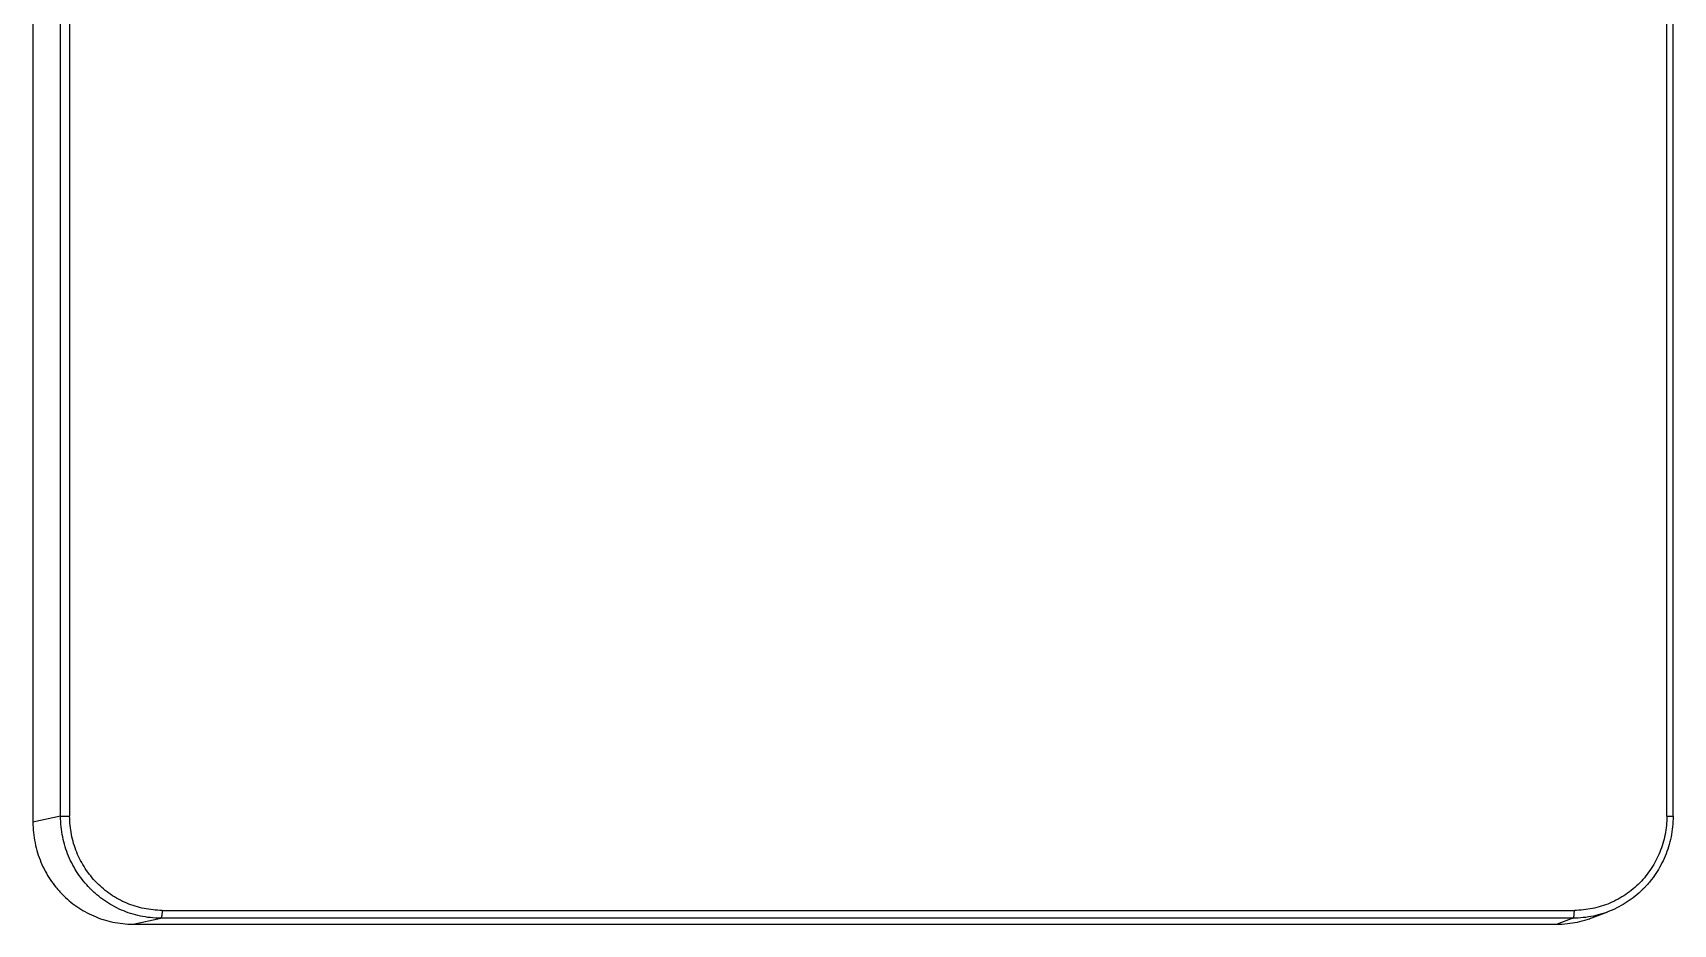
# Model space of a CAD drawing. Header units: millimetres. Extents: x -33000 to 294000, y 0 to 42408.
# Drawn here: x 94339.4 to 94548.2, y 17524 to 17637.4 of the extents above; entities that cross this region are included whole.
import ezdxf

# ---------------------------------------------------------------- set-up
doc = ezdxf.new("R2010")
doc.units = ezdxf.units.MM
doc.header["$LTSCALE"] = 50
doc.layers.add('arch', color=8, linetype='Continuous')

msp = doc.modelspace()

# ---------------------------------------------------------------- linework, layer by layer
at = {"layer": 'arch'}
for p, q in [((94339.37, 17790.95), (94339.37, 17536.96)), ((94339.38, 17790.95), (94339.38, 17536.97)), ((94342.9, 17537.73), (94342.9, 17790.19)), ((94344.06, 17790.18), (94344.06, 17537.73)), ((94547.36, 17537.73), (94547.36, 17654.46)), ((94548.17, 17537.72), (94548.17, 17654.46)), ((94342.9, 17537.73), (94339.38, 17536.97)), ((94355.83, 17525.74), (94535.6, 17525.74)), ((94537.82, 17524.79), (94539.84, 17525.55)), ((94352.11, 17523.98), (94533.4, 17523.98)), ((94352.13, 17523.98), (94355.65, 17524.75)), ((94352.13, 17523.98), (94533.4, 17523.98)), ((94535.42, 17524.75), (94355.65, 17524.75)), ((94535.42, 17524.75), (94533.4, 17523.98))]:
    msp.add_line(p, q, dxfattribs=at)
for points, knots in [([(94342.9, 17537.73), (94342.92, 17537.73), (94342.94, 17537.73), (94342.99, 17537.73), (94343.02, 17537.73), (94343.1, 17537.73), (94343.14, 17537.73), (94343.23, 17537.73), (94343.28, 17537.73), (94343.39, 17537.73), (94343.45, 17537.73), (94343.56, 17537.73), (94343.62, 17537.73), (94343.75, 17537.73), (94343.81, 17537.73), (94343.94, 17537.73), (94344, 17537.73), (94344.06, 17537.73)], [0, 0, 0, 0, 0.125, 0.125, 0.25, 0.25, 0.375, 0.375, 0.5, 0.5, 0.625, 0.625, 0.75, 0.75, 0.875, 0.875, 1, 1, 1, 1]), ([(94355.65, 17524.75), (94355.21, 17524.75), (94354.77, 17524.77), (94353.91, 17524.86), (94353.48, 17524.93), (94352.64, 17525.1), (94352.23, 17525.21), (94351.42, 17525.47), (94351.03, 17525.62), (94350.26, 17525.95), (94349.89, 17526.14), (94349.17, 17526.54), (94348.82, 17526.76), (94348.15, 17527.22), (94347.83, 17527.47), (94347.36, 17527.86), (94347.21, 17527.99), (94346.99, 17528.2), (94346.88, 17528.3), (94346.78, 17528.41), (94346.71, 17528.48), (94346.67, 17528.51), (94346.36, 17528.83), (94346.09, 17529.13), (94345.58, 17529.76), (94345.34, 17530.09), (94344.88, 17530.77), (94344.67, 17531.13), (94344.27, 17531.86), (94344.09, 17532.24), (94343.76, 17533.02), (94343.62, 17533.42), (94343.37, 17534.25), (94343.26, 17534.67), (94343.08, 17535.52), (94343.02, 17535.95), (94342.93, 17536.83), (94342.9, 17537.28), (94342.9, 17537.73)], [0, 0, 0, 0, 0.0625, 0.0625, 0.125, 0.125, 0.1875, 0.1875, 0.25, 0.25, 0.3125, 0.3125, 0.375, 0.375, 0.4375, 0.4375, 0.46875, 0.46875, 0.484375, 0.492188, 0.492188, 0.5, 0.5, 0.5625, 0.5625, 0.625, 0.625, 0.6875, 0.6875, 0.75, 0.75, 0.8125, 0.8125, 0.875, 0.875, 0.9375, 0.9375, 1, 1, 1, 1]), ([(94355.83, 17525.74), (94355.44, 17525.74), (94355.06, 17525.76), (94354.29, 17525.84), (94353.91, 17525.9), (94353.15, 17526.05), (94352.78, 17526.14), (94352.04, 17526.37), (94351.68, 17526.5), (94350.97, 17526.8), (94350.62, 17526.97), (94349.94, 17527.34), (94349.61, 17527.54), (94348.97, 17527.98), (94348.66, 17528.21), (94348.07, 17528.71), (94347.78, 17528.98), (94347.24, 17529.53), (94346.98, 17529.82), (94346.49, 17530.43), (94346.26, 17530.74), (94345.83, 17531.4), (94345.63, 17531.73), (94345.27, 17532.42), (94345.1, 17532.78), (94344.81, 17533.5), (94344.68, 17533.87), (94344.46, 17534.62), (94344.36, 17535.01), (94344.21, 17535.78), (94344.16, 17536.16), (94344.08, 17536.94), (94344.06, 17537.34), (94344.06, 17537.73)], [0, 0, 0, 0, 0.0625, 0.0625, 0.125, 0.125, 0.1875, 0.1875, 0.25, 0.25, 0.3125, 0.3125, 0.375, 0.375, 0.4375, 0.4375, 0.5, 0.5, 0.5625, 0.5625, 0.625, 0.625, 0.6875, 0.6875, 0.75, 0.75, 0.8125, 0.8125, 0.875, 0.875, 0.9375, 0.9375, 1, 1, 1, 1]), ([(94548.16, 17537.73), (94548.16, 17537.28), (94548.14, 17536.83), (94548.05, 17535.95), (94547.99, 17535.52), (94547.81, 17534.66), (94547.71, 17534.24), (94547.45, 17533.42), (94547.31, 17533.02), (94546.98, 17532.24), (94546.8, 17531.86), (94546.4, 17531.12), (94546.19, 17530.77), (94545.73, 17530.08), (94545.49, 17529.76), (94545.11, 17529.28), (94544.98, 17529.13), (94544.78, 17528.91), (94544.68, 17528.8), (94544.57, 17528.69), (94544.5, 17528.62), (94544.47, 17528.58), (94544.15, 17528.26), (94543.86, 17527.99), (94543.25, 17527.47), (94542.92, 17527.22), (94542.25, 17526.76), (94541.9, 17526.54), (94541.18, 17526.14), (94540.81, 17525.95), (94540.04, 17525.62), (94539.65, 17525.47), (94538.84, 17525.21), (94538.43, 17525.1), (94537.59, 17524.93), (94537.16, 17524.86), (94536.3, 17524.77), (94535.86, 17524.75), (94535.42, 17524.75)], [0, 0, 0, 0, 0.0625, 0.0625, 0.125, 0.125, 0.1875, 0.1875, 0.25, 0.25, 0.3125, 0.3125, 0.375, 0.375, 0.4375, 0.4375, 0.46875, 0.46875, 0.484375, 0.492188, 0.492188, 0.5, 0.5, 0.5625, 0.5625, 0.625, 0.625, 0.6875, 0.6875, 0.75, 0.75, 0.8125, 0.8125, 0.875, 0.875, 0.9375, 0.9375, 1, 1, 1, 1]), ([(94547.36, 17537.73), (94547.36, 17537.34), (94547.35, 17536.94), (94547.27, 17536.16), (94547.21, 17535.77), (94547.06, 17535), (94546.97, 17534.62), (94546.75, 17533.87), (94546.62, 17533.5), (94546.32, 17532.78), (94546.16, 17532.42), (94545.8, 17531.73), (94545.6, 17531.39), (94545.17, 17530.74), (94544.94, 17530.43), (94544.45, 17529.82), (94544.19, 17529.53), (94543.65, 17528.97), (94543.36, 17528.71), (94542.77, 17528.21), (94542.46, 17527.98), (94541.82, 17527.54), (94541.49, 17527.34), (94540.81, 17526.97), (94540.46, 17526.8), (94539.75, 17526.5), (94539.38, 17526.37), (94538.65, 17526.14), (94538.27, 17526.05), (94537.52, 17525.9), (94537.14, 17525.84), (94536.37, 17525.76), (94535.98, 17525.74), (94535.6, 17525.74)], [0, 0, 0, 0, 0.0625, 0.0625, 0.125, 0.125, 0.1875, 0.1875, 0.25, 0.25, 0.3125, 0.3125, 0.375, 0.375, 0.4375, 0.4375, 0.5, 0.5, 0.5625, 0.5625, 0.625, 0.625, 0.6875, 0.6875, 0.75, 0.75, 0.8125, 0.8125, 0.875, 0.875, 0.9375, 0.9375, 1, 1, 1, 1]), ([(94547.36, 17537.73), (94547.43, 17537.73), (94547.49, 17537.73), (94547.6, 17537.73), (94547.66, 17537.73), (94547.77, 17537.73), (94547.82, 17537.73), (94547.91, 17537.73), (94547.95, 17537.73), (94548.02, 17537.73), (94548.06, 17537.73), (94548.11, 17537.73), (94548.13, 17537.73), (94548.16, 17537.73), (94548.17, 17537.73), (94548.18, 17537.73), (94548.17, 17537.73), (94548.16, 17537.73)], [0, 0, 0, 0, 0.125, 0.125, 0.25, 0.25, 0.375, 0.375, 0.5, 0.5, 0.625, 0.625, 0.75, 0.75, 0.875, 0.875, 1, 1, 1, 1]), ([(94339.38, 17536.97), (94339.38, 17536.52), (94339.41, 17536.07), (94339.5, 17535.19), (94339.56, 17534.76), (94339.74, 17533.9), (94339.84, 17533.48), (94340.1, 17532.66), (94340.24, 17532.26), (94340.57, 17531.48), (94340.75, 17531.1), (94341.15, 17530.36), (94341.36, 17530.01), (94341.82, 17529.33), (94342.06, 17529), (94342.44, 17528.53), (94342.57, 17528.37), (94342.77, 17528.15), (94342.87, 17528.04), (94342.98, 17527.93), (94343.05, 17527.86), (94343.08, 17527.82), (94343.39, 17527.5), (94343.69, 17527.23), (94344.3, 17526.71), (94344.63, 17526.46), (94345.3, 17526), (94345.65, 17525.78), (94346.37, 17525.38), (94346.74, 17525.19), (94347.51, 17524.86), (94347.9, 17524.71), (94348.71, 17524.45), (94349.12, 17524.34), (94349.96, 17524.17), (94350.39, 17524.1), (94351.25, 17524.01), (94351.69, 17523.98), (94352.13, 17523.98)], [0, 0, 0, 0, 0.0625, 0.0625, 0.125, 0.125, 0.1875, 0.1875, 0.25, 0.25, 0.3125, 0.3125, 0.375, 0.375, 0.4375, 0.4375, 0.46875, 0.46875, 0.484375, 0.492187, 0.492187, 0.5, 0.5, 0.5625, 0.5625, 0.625, 0.625, 0.6875, 0.6875, 0.75, 0.75, 0.8125, 0.8125, 0.875, 0.875, 0.9375, 0.9375, 1, 1, 1, 1]), ([(94355.83, 17525.74), (94355.83, 17525.68), (94355.83, 17525.62), (94355.82, 17525.49), (94355.82, 17525.43), (94355.81, 17525.31), (94355.8, 17525.26), (94355.79, 17525.15), (94355.78, 17525.1), (94355.77, 17525.01), (94355.76, 17524.97), (94355.74, 17524.89), (94355.73, 17524.86), (94355.71, 17524.81), (94355.69, 17524.79), (94355.67, 17524.76), (94355.66, 17524.75), (94355.65, 17524.75)], [0, 0, 0, 0, 0.125, 0.125, 0.25, 0.25, 0.375, 0.375, 0.5, 0.5, 0.625, 0.625, 0.75, 0.75, 0.875, 0.875, 1, 1, 1, 1]), ([(94535.42, 17524.75), (94535.43, 17524.75), (94535.44, 17524.76), (94535.47, 17524.79), (94535.48, 17524.81), (94535.5, 17524.86), (94535.51, 17524.89), (94535.53, 17524.97), (94535.54, 17525.01), (94535.56, 17525.1), (94535.56, 17525.15), (94535.58, 17525.26), (94535.58, 17525.31), (94535.59, 17525.43), (94535.59, 17525.49), (94535.6, 17525.62), (94535.6, 17525.68), (94535.6, 17525.74)], [0, 0, 0, 0, 0.125, 0.125, 0.25, 0.25, 0.375, 0.375, 0.5, 0.5, 0.625, 0.625, 0.75, 0.75, 0.875, 0.875, 1, 1, 1, 1]), ([(94533.4, 17523.98), (94533.84, 17523.98), (94534.27, 17524.01), (94535.14, 17524.1), (94535.56, 17524.17), (94536.4, 17524.34), (94536.81, 17524.45), (94537.42, 17524.65), (94537.62, 17524.71), (94537.82, 17524.79)], [0, 0, 0, 0, 0.285572, 0.285572, 0.571143, 0.571143, 0.856715, 0.856715, 1, 1, 1, 1])]:
    msp.add_open_spline(points, degree=3, knots=knots, dxfattribs=at)

doc.saveas('drawing.dxf')
